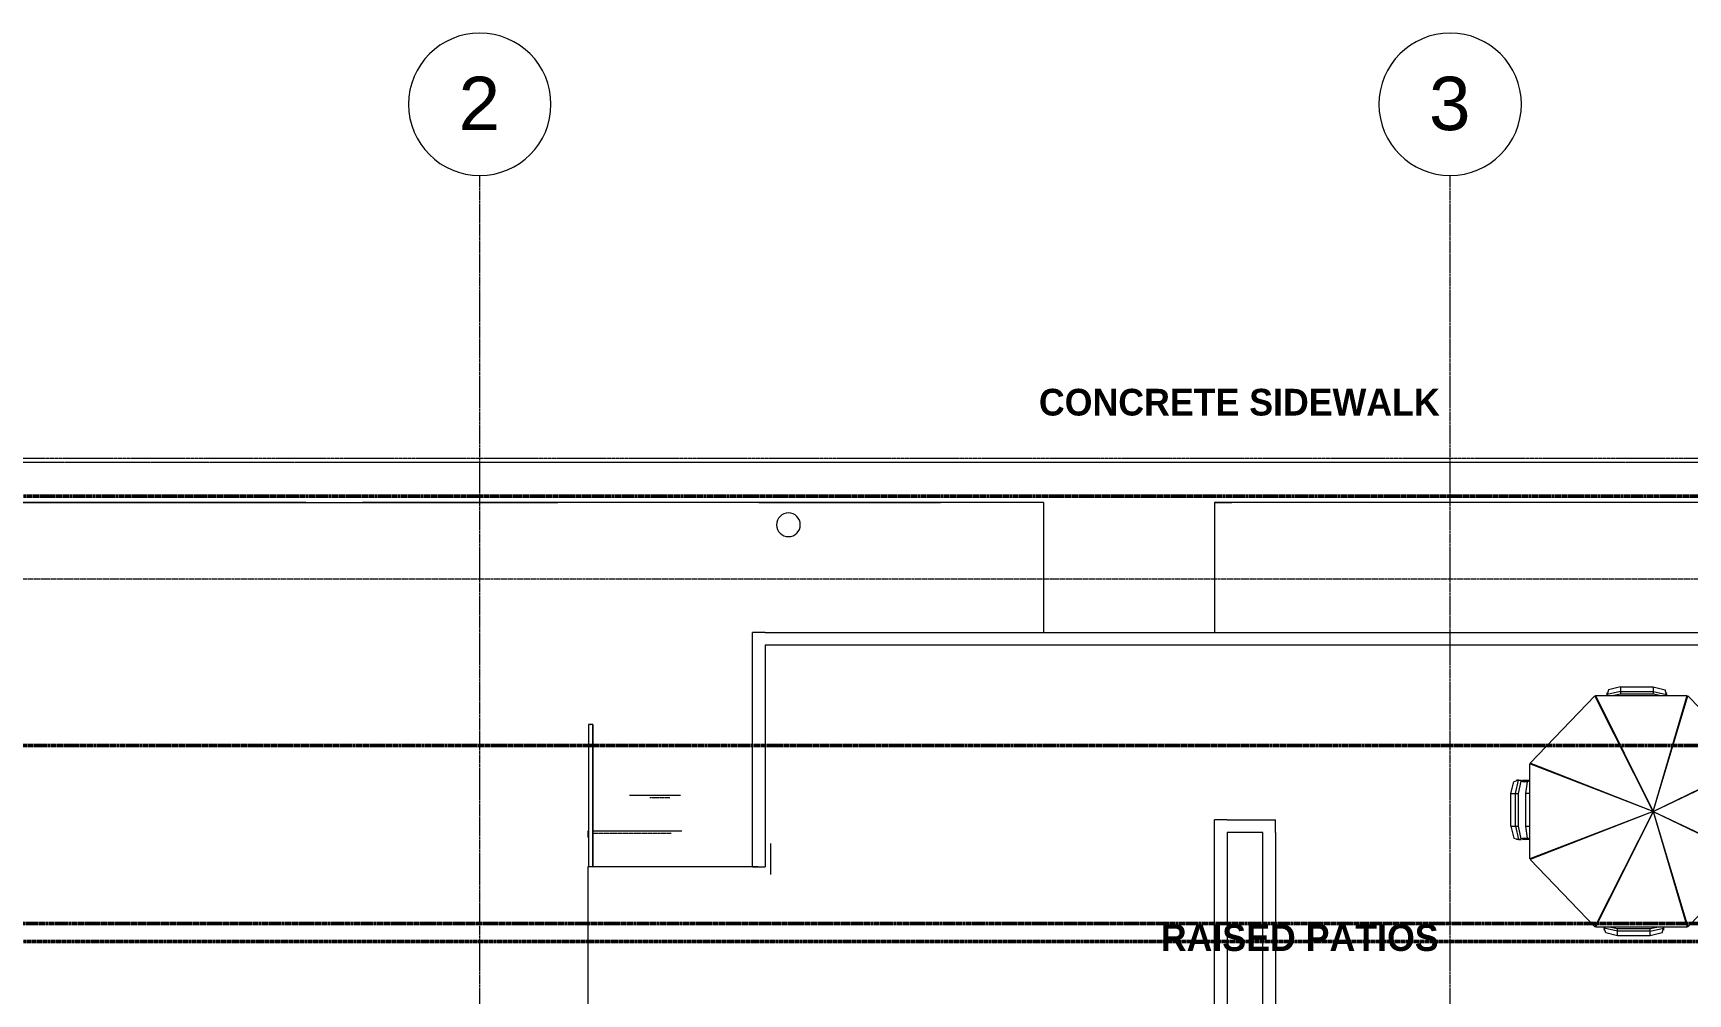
# Model space of a CAD drawing. Header units: inches. Extents: x -4266 to -1814, y 9706 to 12441.
# Drawn here: x -3305 to -2747, y 12101 to 12425 of the extents above; entities that cross this region are included whole.
import ezdxf

# ---------------------------------------------------------------- set-up
doc = ezdxf.new("R2010")
doc.units = ezdxf.units.IN
doc.header["$MEASUREMENT"] = 0
for name, pattern in [('Aligning Line 1_8_', [0.25, 0.125, -0.125]), ('Dash 1_16_', [0.125, 0.0625, -0.0625]), ('Dash Dot 3_16_', [0.3125, 0.1875, -0.0625, 0, -0.0625]), ('Double Dash 3_8_', [1, 0.375, -0.125, 0.125, -0.125, 0.125, -0.125]), ('Grid Line 1_2_', [0.875, 0.5, -0.125, 0.125, -0.125]), ('Overhead 1_16_', [0.101562, 0.0625, -0.039062])]:
    doc.linetypes.add(name, pattern=pattern)
for name, color, linetype, lineweight in [('A-ANNO-NOTE', 131, 'Continuous', 9), ('A-ANNO-SYMB-1', 150, 'Dash Dot 3_16_', 9), ('A-FLOR-2', 10, 'Continuous', 13), ('A-FLOR-HRAL-1', 7, 'Continuous', 9), ('A-WALL-4', 10, 'Continuous', 13), ('C-PROP-LINE-1', 250, 'Double Dash 3_8_', 50), ('C-PROP-LINE-2', 91, 'Dash 1_16_', 50), ('C-TOPO', 7, 'Continuous', 9), ('E-LITE-EQPM-2', 7, 'Continuous', 9), ('G-ANNO-SYMB-1', 147, 'Aligning Line 1_8_', 9), ('I-FURN', 30, 'Continuous', 9), ('S-GRID-1', 1, 'Grid Line 1_2_', 9), ('S-GRID-IDEN', 1, 'Continuous', 9), ('S-GRID-IDEN-1', 147, 'Continuous', 9), ('S-STRS-1', 7, 'Continuous', 9), ('S-STRS-3', 7, 'Overhead 1_16_', 9)]:
    doc.layers.add(name, color=color, linetype=linetype, lineweight=lineweight)
doc.styles.add('Arial', font='arial.ttf', dxfattribs={"height": 18})
doc.styles.add('Century Gothic_B', font='GOTHICB.TTF', dxfattribs={"height": 9})

# ---------------------------------------------------------------- blocks, each defined once
blk = doc.blocks.new('Outdoor Table01 - 02ZUTB01_dwg-2525485-FLOOR PLAN - 1ST FLOOR')
at = {"layer": 'I-FURN'}
for p, q in [((-11, 40.99), (-11.5, 39.37)), ((-7, 40.37), (-11.5, 39.37)), ((-11.42, 39.62), (-11.5, 40)), ((-11.5, 39.5), (-11.5, 40)), ((-11.49, 39.42), (-11.5, 39.5)), ((-11.5, 39.37), (-11.5, 39)), ((-11.42, 39), (-11.46, 39.24)), ((-7, 41.99), (-11, 40.99)), ((-7, 39.5), (-9.25, 39)), ((-7, 41.99), (4, 41.99)), ((-7, 41.99), (-7, 40.37)), ((-7, 40.37), (4, 40.37)), ((-7, 40.37), (-7, 39.5)), ((4, 39.5), (-7, 39.5)), ((4, 41.99), (8, 40.99)), ((4, 41.99), (4, 40.37)), ((4, 40.37), (8.5, 39.37)), ((4, 40.37), (4, 39.5)), ((6.25, 39), (4, 39.5)), ((8.5, 39.37), (8, 40.99)), ((8.5, 40), (8.42, 39.62)), ((8.46, 39.24), (8.42, 39)), ((8.5, 39.5), (8.49, 39.42)), ((8.5, 39.5), (8.5, 40)), ((8.5, 39.37), (8.5, 39)), ((-37.47, 16.26), (-15.64, 38.89)), ((4, 0), (-15.64, 38.89)), ((-15.38, 39), (4, 0)), ((-15.38, 39), (15.49, 39)), ((4, 0), (15.49, 39)), ((4, 0), (15.74, 38.89)), ((15.74, 38.89), (37.57, 16.26)), ((-11.5, 30.7), (-11.5, 31.19)), ((-7.56, 23.27), (-7.74, 23.24)), ((10.22, 20.61), (10.1, 20.71)), ((4, 0), (-37.57, 16)), ((-37.57, -16), (-37.57, 16)), ((4, 0), (-37.47, 16.26)), ((4, 0), (37.57, 16.26)), ((4, 0), (37.68, 16)), ((37.68, 16), (37.68, -16)), ((-43.99, 6), (-42.99, 10)), ((-43.99, -5), (-43.99, 6)), ((-43.99, 6), (-42.37, 6)), ((-41.37, 10.5), (-42.99, 10)), ((-42.37, 6), (-41.37, 10.5)), ((-42.37, -5), (-42.37, 6)), ((-42.37, 6), (-41.5, 6)), ((-41.5, 10.5), (-42, 10.5)), ((-42, 10.5), (-41.62, 10.42)), ((-41.42, 10.49), (-41.5, 10.5)), ((-40.56, 10.23), (-41.5, 6)), ((-41.5, 6), (-41.5, -5)), ((-41.37, 10.5), (-40.5, 10.5)), ((-38.5, 10), (-41.24, 10.46)), ((-40.56, 10.21), (-39.5, 10)), ((-40.5, 10.5), (-40.54, 10.34)), ((-39.7, 10.2), (-40, 10.5)), ((-40, 10.5), (-39, 10.5)), ((-38.5, 10), (-39.5, 10)), ((-38.5, 10), (-39, 10.5)), ((-39, 10.5), (-37.57, 10.5)), ((-39, 10.5), (-37.57, 10.5)), ((-38.5, 10), (-39, 6)), ((-39, 6), (-39, -5)), ((-37.57, 6), (-39, 6)), ((-37.57, 10.31), (-38.5, 10)), ((-23.32, 10.71), (-23.39, 10.54)), ((20.51, 7.84), (20.45, 7.97)), ((23.61, 9.5), (24, 9.5)), ((37.68, 9.44), (38, 9.5)), ((37.68, 9.5), (38, 9.5)), ((38.99, 9), (37.68, 9.4)), ((38.37, 5), (37.68, 8.11)), ((38.99, 9), (39.99, 5)), ((4, 0), (-37.57, -16)), ((4, 0), (-37.47, -16.26)), ((4, 0), (-15.64, -38.89)), ((4, 0), (-15.38, -39)), ((4, 0), (15.49, -39)), ((4, 0), (37.68, -16)), ((4, 0), (37.57, -16.26)), ((4, 0), (15.74, -38.89)), ((38.37, 5), (37.68, 5)), ((39.99, 5), (38.37, 5)), ((38.37, 5), (38.37, -6)), ((39.99, 5), (39.99, -6)), ((-43.99, -5), (-42.99, -9)), ((-43.99, -5), (-42.37, -5)), ((-42.37, -5), (-41.37, -9.5)), ((-42.37, -5), (-41.5, -5)), ((-41.5, -5), (-40.56, -9.23)), ((-39, -5), (-38.5, -9)), ((-39, -5), (-37.57, -5)), ((-42.99, -9), (-41.37, -9.5)), ((-41.62, -9.42), (-42, -9.5)), ((-41.5, -9.5), (-42, -9.5)), ((-41.42, -9.49), (-41.5, -9.5)), ((-41.37, -9.5), (-40.5, -9.5)), ((-38.5, -9), (-41.24, -9.46)), ((-39.5, -9), (-40.56, -9.21)), ((-40.54, -9.34), (-40.5, -9.5)), ((-40, -9.5), (-39.7, -9.2)), ((-39, -9.5), (-40, -9.5)), ((-39.5, -9), (-38.5, -9)), ((-39, -9.5), (-38.5, -9)), ((-37.57, -9.5), (-39, -9.5)), ((-37.57, -9.5), (-39, -9.5)), ((-37.57, -9.31), (-38.5, -9)), ((-23.39, -10.54), (-23.32, -10.71)), ((20.45, -7.97), (20.51, -7.84)), ((25.68, -10.5), (26.1, -10.5)), ((38.37, -6), (37.68, -9.11)), ((38.37, -6), (37.68, -6)), ((38.99, -10), (37.68, -10.4)), ((38, -10.5), (37.68, -10.44)), ((37.68, -10.5), (38, -10.5)), ((39.99, -6), (38.37, -6)), ((39.99, -6), (38.99, -10)), ((-15.64, -38.89), (-37.47, -16.26)), ((37.57, -16.26), (15.74, -38.89)), ((10.1, -20.71), (10.22, -20.61)), ((-8, -23.77), (-8, -24.14)), ((-7.74, -23.24), (-7.56, -23.27)), ((-12.5, -32.68), (-12.5, -33.2)), ((15.49, -39), (-15.38, -39)), ((-12.5, -39.37), (-12.5, -39)), ((-12.42, -39), (-12.46, -39.24)), ((-10.25, -39), (-8, -39.5)), ((3, -39.5), (5.25, -39)), ((7.42, -39), (7.46, -39.24)), ((7.5, -39.37), (7.5, -39)), ((-12, -40.99), (-12.5, -39.37)), ((-8, -40.37), (-12.5, -39.37)), ((-12.49, -39.42), (-12.5, -39.5)), ((-12.5, -39.5), (-12.5, -40)), ((-12.5, -40), (-12.42, -39.62)), ((-8, -41.99), (-12, -40.99)), ((-8, -39.5), (3, -39.5)), ((-8, -40.37), (-8, -39.5)), ((3, -40.37), (-8, -40.37)), ((-8, -41.99), (-8, -40.37)), ((3, -41.99), (-8, -41.99)), ((3, -40.37), (7.5, -39.37)), ((3, -40.37), (3, -39.5)), ((3, -41.99), (3, -40.37)), ((7, -40.99), (3, -41.99)), ((7, -40.99), (7.5, -39.37)), ((7.42, -39.62), (7.5, -40)), ((7.49, -39.42), (7.5, -39.5)), ((7.5, -39.5), (7.5, -40))]:
    blk.add_line(p, q, dxfattribs=at)

msp = doc.modelspace()

# ---------------------------------------------------------------- linework, layer by layer
at = {"layer": 'A-ANNO-SYMB-1'}
for p, q in [((-1922.95638, 12280.04045), (-4059.96446, 12280.04045)), ((-1883.64479, 12281.42614), (-4015.08301, 12281.42614))]:
    msp.add_line(p, q, dxfattribs=at)
at = {"layer": 'A-FLOR-2'}
for p, q in [((-3117.92374, 12143.7894), (-3117.92374, 12090.6894)), ((-3117.67374, 12143.7894), (-3117.92374, 12143.7894)), ((-3093.49329, 12143.7894), (-3116.17374, 12143.7894))]:
    msp.add_line(p, q, dxfattribs=at)
at = {"layer": 'A-FLOR-HRAL-1'}
for p, q in [((-3117.67374, 12191.7894), (-3117.67374, 12143.7894)), ((-3116.17374, 12191.7894), (-3117.67374, 12191.7894)), ((-3117.67374, 12191.7894), (-3117.67374, 12143.7894)), ((-3116.17374, 12143.7894), (-3116.17374, 12191.7894)), ((-3116.17374, 12191.7894), (-3116.17374, 12143.7894)), ((-3116.17374, 12143.7894), (-3117.67374, 12143.7894)), ((-3062.07374, 12144.04884), (-3062.07374, 12143.7894)), ((-3060.57374, 12143.7894), (-3062.07374, 12143.7894)), ((-3060.57374, 12143.7894), (-3060.57374, 12144.04884))]:
    msp.add_line(p, q, dxfattribs=at)
at = {"layer": 'A-FLOR-HRAL-1', "flags": 128}
for points in [[(-3117.00594, 12191.7894), (-3116.92374, 12191.7894), (-3116.84153, 12191.7894)], [(-3116.84153, 12143.7894), (-3116.92374, 12143.7894), (-3117.00594, 12143.7894)]]:
    msp.add_lwpolyline(points, dxfattribs=at)
at = {"layer": 'A-WALL-4'}
for p, q in [((-3062.44874, 12143.7894), (-3062.44874, 12222.7144)), ((-3058.19874, 12222.7144), (-3062.44874, 12222.7144)), ((-3058.19874, 12222.7144), (-2712.59874, 12222.7144)), ((-2716.84874, 12218.4644), (-3058.19874, 12218.4644)), ((-3058.19874, 12218.4644), (-3058.19874, 12143.7894)), ((-2906.72374, 12089.6894), (-2906.72374, 12159.5894)), ((-2902.47374, 12159.5894), (-2906.72374, 12159.5894)), ((-2902.47374, 12159.5894), (-2886.22374, 12159.5894)), ((-2886.22374, 12155.3394), (-2886.22374, 12159.5894)), ((-2902.47374, 12155.3394), (-2902.47374, 12089.6894)), ((-2890.47374, 12155.3394), (-2902.47374, 12155.3394)), ((-2890.47374, 12089.6894), (-2890.47374, 12155.3394)), ((-2886.22374, 12155.3394), (-2886.22374, 12089.6894)), ((-3062.44874, 12143.7894), (-3058.19874, 12143.7894))]:
    msp.add_line(p, q, dxfattribs=at)
at = {"layer": 'C-PROP-LINE-1'}
for p, q in [((-3989.61052, 12268.68951), (-1910.89642, 12268.68951)), ((-3929.52303, 12184.68951), (-1910.89642, 12184.68951)), ((-3869.44796, 12124.68951), (-1910.89642, 12124.68951))]:
    msp.add_line(p, q, dxfattribs=at)
at = {"layer": 'C-PROP-LINE-2'}
msp.add_line((-2636.92374, 12118.5894), (-3860.72374, 12118.5894), dxfattribs=at)
at = {"layer": 'C-TOPO'}
for p, q in [((-3264.03809, 12266.58911), (-3339.31311, 12266.58911)), ((-3339.31311, 12266.58911), (-3264.03809, 12266.58911)), ((-3264.03809, 12266.58911), (-3212.89673, 12266.58911)), ((-3212.89673, 12266.58911), (-3264.03809, 12266.58911)), ((-3212.89673, 12266.58911), (-3193.88086, 12266.58911)), ((-3212.89673, 12266.58911), (-3193.88086, 12266.58911)), ((-3193.88086, 12266.58911), (-3128.02185, 12266.58911)), ((-3128.02185, 12266.58911), (-3193.88086, 12266.58911)), ((-3060.30103, 12266.58911), (-3128.02185, 12266.58911)), ((-3060.30103, 12266.58911), (-3128.02185, 12266.58911)), ((-2999.08136, 12266.58911), (-3060.30103, 12266.58911)), ((-3060.30103, 12266.58911), (-2999.08136, 12266.58911)), ((-2964.32373, 12266.58911), (-2999.08136, 12266.58911)), ((-2964.32373, 12266.58911), (-2999.08136, 12266.58911)), ((-2964.32373, 12266.58911), (-2964.32373, 12222.7144)), ((-2964.32373, 12266.58911), (-2964.32373, 12222.7144)), ((-2900.90973, 12266.58911), (-2906.72369, 12266.58911)), ((-2906.72369, 12266.58911), (-2906.72369, 12222.7144)), ((-2906.72369, 12266.58911), (-2900.90973, 12266.58911)), ((-2906.72369, 12266.58911), (-2906.72369, 12222.7144)), ((-2773.14459, 12266.58911), (-2900.90973, 12266.58911)), ((-2773.14459, 12266.58911), (-2900.90973, 12266.58911)), ((-2714.72369, 12266.58911), (-2773.14459, 12266.58911)), ((-2714.72369, 12266.58911), (-2773.14459, 12266.58911)), ((-3056.32379, 12151.58662), (-3056.32379, 12150.54785)), ((-3056.32379, 12150.54785), (-3056.32379, 12150.01611)), ((-3056.32379, 12150.01611), (-3056.32379, 12146.9436)), ((-3056.32379, 12146.9436), (-3056.32379, 12141.16813))]:
    msp.add_line(p, q, dxfattribs=at)
at = {"layer": 'E-LITE-EQPM-2'}
for start, end in [(0, 180), (180, 0)]:
    msp.add_arc((-3050.32089, 12259.07606), 4, start, end, dxfattribs=at)
at = {"layer": 'G-ANNO-SYMB-1'}
for p, q in [((-1926.94838, 12280.05907), (-4071.96446, 12280.05907)), ((-1910.89642, 12240.74859), (-4009.5295, 12240.74859))]:
    msp.add_line(p, q, dxfattribs=at)
at = {"layer": 'S-GRID-1'}
for p, q in [((-3154.32374, 9836.17969), (-3154.32374, 12376.79045)), ((-2827.32374, 9836.17969), (-2827.32374, 12376.79045))]:
    msp.add_line(p, q, dxfattribs=at)
at = {"layer": 'S-GRID-IDEN-1'}
for centre, start, end in [((-3154.32374, 12400.79045), 0, 180), ((-2827.32374, 12400.79045), 0, 180), ((-3154.32374, 12400.79045), 180, 0), ((-2827.32374, 12400.79045), 180, 0)]:
    msp.add_arc(centre, 24, start, end, dxfattribs=at)
at = {"layer": 'S-STRS-1'}
for p, q in [((-3086.66954, 12167.7894), (-3103.83709, 12167.7894)), ((-3117.92374, 12155.7894), (-3117.92374, 12153.61638)), ((-3117.67374, 12155.7894), (-3117.92374, 12155.7894)), ((-3086.22214, 12155.7894), (-3116.17374, 12155.7894)), ((-3117.67374, 12143.7894), (-3117.92374, 12143.7894)), ((-3062.44874, 12143.7894), (-3116.17374, 12143.7894))]:
    msp.add_line(p, q, dxfattribs=at)
at = {"layer": 'S-STRS-3'}
for p, q in [((-3090.30869, 12167.0394), (-3097.04404, 12167.0394)), ((-3117.67374, 12155.0394), (-3117.92374, 12155.0394)), ((-3089.86129, 12155.0394), (-3116.17374, 12155.0394))]:
    msp.add_line(p, q, dxfattribs=at)

# ---------------------------------------------------------------- block references
msp.add_blockref('Outdoor Table01 - 02ZUTB01_dwg-2525485-FLOOR PLAN - 1ST FLOOR', (-2762.92374, 12162.4644))

# ---------------------------------------------------------------- texts
at = {"layer": 'A-ANNO-NOTE', "char_height": 9, "attachment_point": 1, "style": 'Century Gothic_B'}
for s, insert, width in [('CONCRETE SIDEWALK', (-2965.91237, 12304.88487), 158.166), ('RAISED PATIOS', (-2924.83509, 12124.41167), 108.474)]:
    msp.add_mtext(s, dxfattribs=dict(at, insert=insert, width=width))
at = {"layer": 'S-GRID-IDEN', "char_height": 18, "width": 16.968, "attachment_point": 1, "style": 'Arial'}
for s, insert in [('2', (-3161.45276, 12410.07839)), ('3', (-2834.45276, 12410.07839))]:
    msp.add_mtext(s, dxfattribs=dict(at, insert=insert))

doc.saveas('drawing.dxf')
